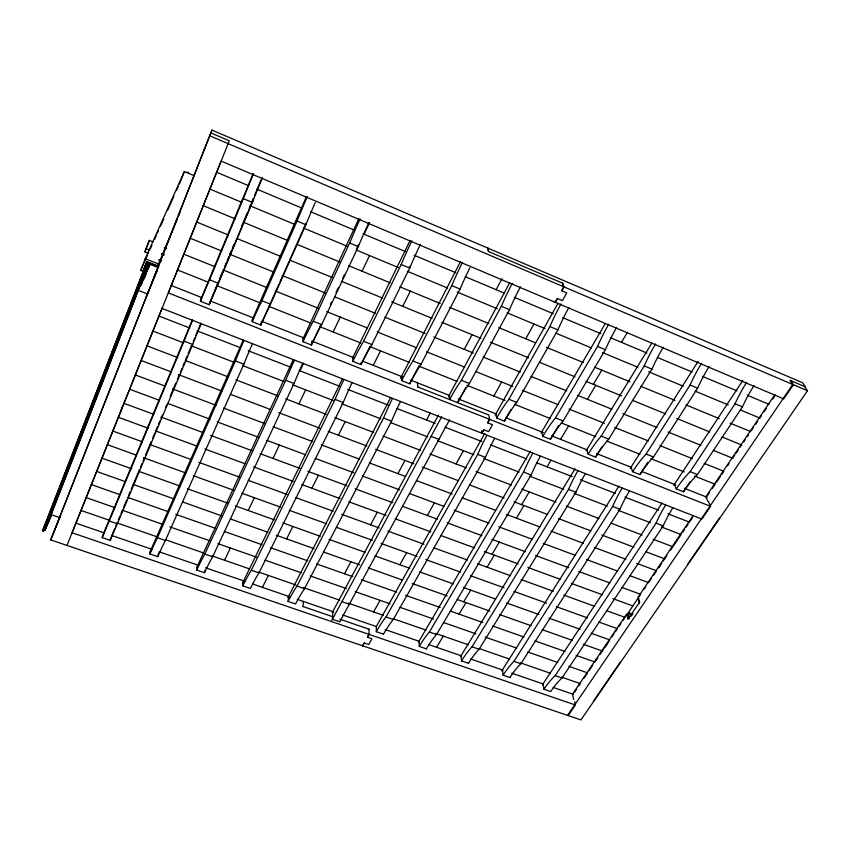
<?xml version="1.0" encoding="UTF-8"?>
<svg xmlns="http://www.w3.org/2000/svg" width="850" height="850" viewBox="0 0 850 850"><rect width="100%" height="100%" fill="white"/><g stroke="black" fill="none" stroke-linecap="round" stroke-linejoin="round"><path stroke-width="1.27" d="M369.038 629.181L369.049 634.387L367.444 637.256M361.059 362.567L361.006 364.597L352.803 361.356L352.952 357.319M358.381 244.874L358.317 246.617L321.704 324.572A89.919 12.612 -68.7 0 0 311.376 345.015L303.004 341.721L303.482 337.769M332.849 611.586L332.424 619.236L339.777 621.754M303.036 606.528L303.408 601.449M400.488 401.625A84.299 19.327 -69.1 0 0 391.521 421.132L304.534 588.71A81.887 16.065 -71.3 0 0 295.534 603.957L288.065 601.396L288.586 596.349M311.483 344.027L311.695 342.051M352.07 382.734A85.159 15.714 -68.9 0 0 343.23 402.507L258.974 572.911A82.652 13.037 -70.7 0 0 250.41 588.476L242.813 585.862L243.599 580.869M261.524 321.194L260.759 325.061L252.227 321.693L253.056 317.847M197.827 565.112L196.754 570.063L204.489 572.719L204.999 570.233M151.258 549.079L149.887 553.977L157.76 556.676L158.748 552.999M218.482 281.371L209.153 304.704L200.451 301.272L201.631 297.521M148.633 253.311L144.936 251.834L145.998 248.614L149.345 240.401L153.042 241.889M149.345 240.401L144.936 251.834M103.849 532.769L102.181 537.604L110.192 540.356L111.807 535.511L152.203 549.408M112.444 432.002L114.134 427.603M120.828 411.113L122.474 406.81M177.374 218.843L157.696 265.976L146.657 261.577L142.864 271.363L140.664 270.491L145.201 258.729L184.344 171.562L194.055 175.621M51.425 515.111L45.018 530.326L44.009 529.986L43.509 531.176L42.5 530.836L147.029 261.577M45.773 523.133L144.213 269.312M144.893 267.633L147.284 261.449M49.215 514.994L62.624 480.452M62.857 479.899L94.913 397.269M95.179 396.546L127.256 313.873M127.447 313.416L133.195 298.616M133.471 297.829L138.263 285.494M139.219 283.029L142.566 274.391M145.159 267.793L147.549 261.619M68.903 465.024L70.338 461.316M70.561 460.785L72.006 457.077M72.25 456.376L73.695 452.668M76.574 445.262L78.009 441.554M98.632 388.418L100.066 384.71M104.593 373.108L106.037 369.399M120.689 331.585L122.124 327.877M125.003 320.461L126.448 316.763M130.953 305.192L132.387 301.484M43.509 531.176L147.507 263.404L158.461 267.665M50.384 514.303L51.34 511.753M62.379 483.406L63.346 480.941M68.149 468.456L69.116 465.981M84.458 426.572L85.414 424.108M90.249 411.559L91.205 409.084M102.213 380.864L103.222 378.154M106.526 369.739L107.546 367.019M124.291 324.02L125.322 321.257M140.601 282.019L141.557 279.544M146.455 266.826L147.422 264.35M74.386 453.124L75.438 450.521M78.699 442.032L79.656 439.567M96.592 396.089L97.548 393.614M112.699 354.503L113.656 352.038M118.703 339.182L119.659 336.706M146.71 266.985L147.666 264.52M59.638 517.554L51.021 514.579L138.189 290.349L149.781 263.712L143.565 279.756M180.848 180.54L184.344 171.562M45.018 530.326L148.994 262.767L158.844 266.688M48.503 522.049L51.383 514.643M140.718 284.909L148.888 263.914M140.909 285.164L149.09 264.137M141.1 285.388L142.545 281.69M143.501 279.225L149.26 264.435M144.532 277.971L145.977 274.263M146.944 271.788L149.823 264.371M148.877 267.463L149.844 264.998M157.696 265.976L158.461 264.01L145.201 258.729M804.706 386.591L807.5 390.756L580.922 719.918L50.692 539.909L211.947 130.082L802.57 382.744L805.332 386.856L790.054 380.332L792.763 384.466L567.577 715.392M52.7 535.022L211.947 130.082M162.18 307.859L72.069 532.78L575.365 704.979L568.151 715.583M221 161.298L168.353 292.91L710.579 506.324L701.898 519.063L162.116 308.444M66.991 545.445L229.309 140.803L210.758 132.876M50.692 539.909L60.148 516.789M152.076 282.189L157.664 268.759M145.966 297.744L157.548 269.864M103.796 532.886L192.355 319.844M200.441 300.39L253.162 173.559M102.181 537.604A85.244 2.646 -68.8 0 1 109.257 520.997L184.067 341.126A88.017 3.209 -68.5 0 1 192.472 320.471M200.451 301.272A91.991 3.389 -68.4 0 1 209.567 279.809L243.334 198.634A97.431 3.783 -68.2 0 1 253.428 173.878M178.394 216.41L179.934 212.744M111.754 535.628L114.835 528.296M115.855 525.852L117.396 522.197M118.416 519.754L119.956 516.088M120.976 513.644L122.517 509.989M123.547 507.546L126.618 500.214M128.669 495.337L130.209 491.672M131.229 489.228L132.77 485.562M133.79 483.129L139.432 469.699M140.452 467.256L141.992 463.59M143.023 461.146L144.553 457.491M145.584 455.047L151.215 441.618M152.756 437.952L154.806 433.064M155.826 430.631L157.367 426.966M158.398 424.522L159.928 420.856M160.958 418.423L162.488 414.757M165.569 407.426L166.589 404.993M170.181 396.44L175.822 383.01M177.352 379.355L179.403 374.467M180.434 372.024L181.964 368.358M182.994 365.925L184.535 362.259M185.555 359.816L187.096 356.15M188.116 353.717L191.197 346.386M193.248 341.498L194.778 337.843M195.808 335.399L197.338 331.734M198.369 329.29L200.929 323.191M219.512 278.928L222.583 271.596M224.644 266.709L226.185 263.033M227.205 260.589L228.746 256.923M229.776 254.479L231.317 250.814M232.337 248.37L233.877 244.704M241.581 226.366L247.222 212.914M249.273 208.027L250.814 204.361M251.844 201.917L253.374 198.241M254.405 195.798L261.077 179.913M110.192 540.356A85.096 3.219 -68.9 0 1 117.353 523.812L192.684 344.452A87.858 3.91 -68.5 0 1 201.121 323.839M243.334 198.634L252.354 202.406L252.79 200.781L209.153 304.704A91.832 4.133 -68.4 0 1 218.365 283.326L252.354 202.406A97.251 4.601 -68.1 0 1 262.48 177.714M51.021 514.579L52.551 510.956M42.5 530.836L45.305 524.227M46.017 522.538L48.758 516.077M49.459 514.42L50.352 512.316M203.894 150.354L205.126 147.454M149.898 552.149L243.366 339.851M251.94 320.376L306.521 196.403M147.507 263.404L147.124 264.286L146.019 263.851M149.887 553.977A84.394 6.056 -69.4 0 1 157.452 537.71L235.386 360.921A87.093 7.342 -68.6 0 1 243.939 340.542M252.227 321.693A91.024 7.756 -68.5 0 1 261.928 300.709L297.043 221.042A96.348 8.638 -67.9 0 1 307.317 196.669M144.458 267.75L147.124 261.747M278.906 284.261L260.759 325.061A90.865 8.457 -68.6 0 1 270.544 304.151L305.883 224.729A96.167 9.424 -67.9 0 1 315.254 202.576M279.979 281.86L289.053 261.46M290.116 259.059L306.127 223.061L305.883 224.729L297.043 221.042M157.76 556.676A84.256 6.619 -69.5 0 1 165.41 540.472L243.844 364.183A86.944 8.011 -68.6 0 1 252.418 343.857M140.664 270.491L147.645 254.883M150.333 248.88L151.938 245.278M154.626 239.275L156.241 235.673M157.314 233.272L158.387 230.871M160.533 226.079L163.763 218.875M167.524 210.471L173.963 196.063M176.651 190.06L178.266 186.458M179.339 184.057L180.413 181.656M196.701 567.545L293.356 359.561M302.887 339.044L358.838 218.673M196.754 570.063A83.576 9.35 -70 0 1 204.797 554.126L285.717 380.332A86.19 11.305 -68.8 0 1 294.408 360.241M303.004 341.721A90.068 11.932 -68.7 0 1 313.246 321.194L349.658 242.994A95.285 13.271 -67.7 0 1 360.113 218.992M311.376 345.015L320.322 325.943M330.395 304.481L331.521 302.101M335.994 292.559L338.236 287.799M342.709 278.258L344.388 274.678M356.703 248.455L357.818 246.075M204.489 572.719A83.438 9.892 -70.1 0 1 212.606 556.835L294.015 383.531A86.041 11.943 -68.8 0 1 302.728 363.481M299.954 370.834L303.609 363.056M364.119 234.228L369.538 222.689M224.559 560.235L230.371 548.006M248.232 510.489L254.32 497.696M272.999 458.437L279.374 445.039M298.945 403.909L305.628 389.874M333.168 331.999L340.266 317.082M362.089 271.224L369.548 255.553M242.431 583.249L342.433 378.813M352.346 358.551L410.104 240.486M242.813 585.862A82.779 12.516 -70.6 0 1 251.303 570.254L335.091 399.373A85.308 15.098 -68.9 0 1 343.91 379.557M352.803 361.356A89.144 15.938 -68.8 0 1 363.577 341.286L401.211 264.509A94.244 17.712 -67.5 0 1 411.846 240.858M369.793 346.821L361.006 364.597A88.984 16.586 -68.8 0 1 371.864 344.59L409.711 268.058A94.074 18.434 -67.5 0 1 420.368 244.46M262.438 587.35L268.387 575.439M286.62 538.911L292.836 526.458M311.918 488.251L318.421 475.224M338.396 435.232L345.206 421.579M373.277 365.351L380.513 350.869M402.741 306.351L410.337 291.136M287.991 597.497L390.586 397.704M400.562 378.271L460.392 261.757M288.065 601.396A82.014 15.576 -71.2 0 1 297.001 586.096L383.531 418.051A84.448 18.742 -69.1 0 1 392.477 398.501M469.859 267.867A93.064 22.642 -67.2 0 0 460.073 289.064L421.058 364.225A88.081 20.4 -68.9 0 0 409.7 383.796L401.646 380.619A88.23 19.784 -68.9 0 1 412.919 360.984L451.743 285.6A93.224 21.951 -67.3 0 1 462.538 262.299M409.7 383.796L418.253 367.306M344.462 573.771L350.88 561.733M370.589 524.811L377.304 512.231M397.917 473.62L404.951 460.445M426.541 420.017L430.217 413.111M464.249 349.361L472.069 334.709M496.113 289.68L501.978 278.694M332.212 612.659L438.43 415.151M448.513 396.514L509.703 282.742M331.819 620.351L441.66 416.755M449.151 395.335L449.629 399.543A87.338 23.471 -69 0 1 461.391 380.322L501.341 306.287A92.236 26.021 -67 0 1 512.274 283.326M465.694 387.621L457.523 402.656A87.189 24.066 -69 0 1 469.37 383.509L509.501 309.687A92.076 26.679 -67 0 1 520.466 286.79M339.809 621.711L449.544 419.836M373.607 611.936L380.067 600.344M399.872 564.772L406.629 552.659M427.327 515.483L434.382 502.817M456.036 463.93L463.431 450.67M493.85 396.047L501.681 381.979M525.746 338.767L533.959 324.009M362.589 645.798L364.193 642.951L368.73 644.502L371.939 638.796L367.391 637.245L368.996 634.376M481.451 430.982L481.844 433.203L483.724 429.739L488.601 431.641L492.501 424.734L487.613 422.811L489.558 419.337M555.178 302.292L557.334 298.446L562.413 300.592L566.759 292.878L561.669 290.711L563.847 286.832L562.562 283.156L488.516 251.526L487.741 248.062M362.642 645.819L364.236 642.972M481.844 433.203L483.777 429.76M487.666 422.832L489.611 419.358L488.824 415.002L417.722 386.962M555.231 302.313L557.388 298.467M561.722 290.732L563.901 286.854L562.626 283.178M376.327 626.418L484.819 433.362M495.242 414.938L557.982 303.301M383.531 634.164L376.274 631.667A80.537 21.335 -72.4 0 1 386.027 616.962L477.732 454.378A82.769 25.585 -69.4 0 1 486.901 435.349M569.011 307.317A91.109 30.526 -66.8 0 0 557.908 329.885L516.704 402.401A86.317 27.572 -69.2 0 0 504.401 421.154L496.655 418.094A86.466 26.998 -69.1 0 1 508.874 399.277L549.897 326.549A91.269 29.899 -66.8 0 1 560.989 303.918M504.401 421.154L510.935 409.647M383.488 634.143A80.421 21.802 -72.5 0 1 393.306 619.491L485.424 457.342A82.641 26.127 -69.4 0 1 494.615 438.356M418.413 642.249L530.368 451.233M541.099 433.022L605.327 323.467M426.402 648.869L419.252 646.414A79.826 24.055 -73 0 1 429.399 632.007L523.536 472.047A81.961 28.804 -69.5 0 1 532.812 453.252M616.622 327.441A90.164 34.223 -66.5 0 0 605.381 349.701L563.157 420.941A85.468 30.94 -69.3 0 0 550.418 439.291L542.81 436.294A85.606 30.388 -69.3 0 1 555.475 417.881L597.529 346.418A90.312 33.617 -66.6 0 1 608.749 324.116M550.418 439.291L558.45 425.723M426.349 648.847A79.719 24.501 -73.1 0 1 436.56 634.482L531.091 474.959A81.823 29.325 -69.6 0 1 540.388 456.206M436.603 647.296L443.275 636.097M463.717 601.8L470.688 590.123M492.033 554.306L499.311 542.098M521.634 504.656L529.242 491.895M560.554 439.365L568.618 425.85M593.364 384.338L601.811 370.164M459.074 614.146L465.97 602.597M487.114 567.205L494.317 555.135M516.418 518.149L523.951 505.538M547.071 466.841L551.013 460.243M587.414 399.309L595.776 385.316M621.456 342.337L627.523 332.18M460.434 656.678L575.078 468.786M586.128 450.787L651.759 343.241M468.541 663.329L461.518 660.918A79.146 26.669 -73.7 0 1 472.047 646.786L568.512 489.388A81.164 31.886 -69.7 0 1 577.883 470.836M663.308 347.183A89.239 37.751 -66.2 0 0 651.939 369.123L608.749 439.142A84.639 34.17 -69.4 0 0 595.584 457.109L588.115 454.166A84.766 33.639 -69.4 0 1 601.205 436.135L644.236 365.914A89.388 37.166 -66.3 0 1 655.594 343.921M595.584 457.109L601.821 446.983M468.499 663.319A79.029 27.104 -73.8 0 1 479.081 649.23L575.918 492.246A81.037 32.385 -69.8 0 1 585.321 473.737M501.766 670.873L618.991 486.03M630.328 468.244L698.084 361.409M510 677.556L503.083 675.187A78.487 29.187 -74.3 0 1 513.974 661.321L612.669 506.419A80.389 34.85 -69.9 0 1 622.147 488.112M709.112 366.552A88.336 41.129 -65.9 0 0 697.616 388.184L653.501 457.002A83.81 37.262 -69.6 0 0 639.923 474.598L632.591 471.707A83.948 36.763 -69.6 0 1 646.096 454.049L690.072 385.039A88.485 40.577 -66 0 1 701.537 363.343M639.923 474.598L647.711 462.432M509.947 677.546A78.37 29.601 -74.4 0 1 520.891 663.722L619.947 509.224A80.261 35.328 -70 0 1 629.446 490.96M542.428 684.824L662.118 502.956M673.753 485.361L742.794 380.46M672.775 507.864A79.496 38.154 -70.2 0 0 663.191 525.895L562.009 677.981A77.733 32.002 -75.2 0 0 550.715 691.528L543.968 689.212A77.839 31.609 -75 0 1 555.199 675.622L656.041 523.143A79.624 37.697 -70.1 0 1 665.614 505.07M754.056 385.549A87.454 44.359 -65.6 0 0 742.443 406.884L697.436 474.544A83.013 40.237 -69.8 0 0 683.474 491.767L676.271 488.931A83.141 39.748 -69.7 0 1 690.168 471.644L735.037 403.793A87.603 43.828 -65.7 0 1 746.619 382.404M683.474 491.767L690.051 481.854M629.266 618.747L628.161 614.954L626.461 614.327L572.56 694.089L573.665 699.412M692.888 516.003L638.127 597.051L639.678 602.044L627.916 619.384L626.461 614.327M774.892 394.644L705.872 496.793L707.912 501.404M601.811 651.769L603.171 649.751M605.211 646.733L607.251 643.716M658.559 567.821L660.025 565.643M662.979 561.276L665.189 558.014M574.568 692.155L576.725 688.968M578.882 685.769L580.327 683.644L561.638 677.153M583.961 678.268L587.594 672.881L568.873 666.347M589.061 670.714L592.737 665.274M597.911 657.624L594.936 662.023L576.173 655.403M600.132 654.33L601.619 652.131M604.414 648.008L609.864 639.944L591.228 633.271M611.936 636.884L613.997 633.824M615.379 631.784L617.451 628.724L598.751 621.977M618.843 626.662L620.925 623.571M623.018 620.479L624.41 618.418M626.514 615.304L640.677 594.352L622.083 587.477M644.279 589.039L645.713 586.904M651.504 578.351L648.593 582.654L629.999 575.726M653.682 575.121L656.593 570.817L636.714 563.348M658.793 567.556L661.736 563.21M666.91 555.56L664.679 558.854L646.149 551.841M670.618 550.067L672.849 546.763L653.044 539.197M673.54 545.742L681.116 534.533L661.332 526.915M682.508 532.472L684.601 529.391M685.992 527.329L688.086 524.237M690.179 521.135L692.293 518.011M707.2 495.964L709.357 492.766M712.236 488.506L715.116 484.245L694.503 476.021M716.571 482.088L720.216 476.701M721.671 474.544L723.86 471.314L704.214 463.409M727.547 465.864L729.013 463.686M734.772 455.175L732.7 458.235L713.192 450.319M736.143 453.146L738.204 450.086M740.276 447.036L741.646 444.996L722.043 436.974M743.739 441.915L745.131 439.854M747.214 436.762L748.606 434.701M751.4 430.578L753.514 427.454M755.618 424.331L757.732 421.196M761.271 415.969L759.847 418.072L740.308 409.934M764.118 411.751L766.254 408.595M772.714 399.043L774.871 395.845M628.161 614.954L629.616 612.808L631.805 615.209M632.921 613.349L630.721 616.59L629.616 612.808M593.406 701.261L620.277 662.15M687.905 563.89L719.419 518.096M186.501 172.444L188.7 172.306M302.983 606.518L332.594 616.675M339.883 619.183L369.081 629.202M75.608 523.048L104.614 533.024M159.077 551.778L198.549 565.367M205.509 567.758L244.896 581.315M252.397 583.897L289.999 596.838M297.234 599.324L333.859 611.936M342.624 614.954L376.454 626.599M385.231 629.616L419.061 641.261L419.305 646.436M428.602 644.544L461.646 655.913M470.422 658.931L502.987 670.14M511.743 673.157L543.065 683.942L544.011 689.233M553.084 687.384L573.123 694.28M80.899 510.404L109.65 520.381M117.119 522.973L157.144 536.849M165.846 539.878L203.384 552.893M212.064 555.9L249.634 568.937M258.379 571.965L295.949 585.002M303.365 587.573L339.788 600.206M348.33 603.171L383.308 615.304M393.306 618.768L425.946 630.094M435.922 633.548L468.318 644.789M479.4 648.635L509.447 659.058M520.519 662.894L550.481 673.296M109.257 520.997L117.353 523.812M157.452 537.71L165.41 540.472M204.797 554.126L212.606 556.835M251.303 570.254L258.974 572.911M297.001 586.096L304.534 588.71M341.902 601.662L349.308 604.233M386.027 616.962L393.306 619.491M429.399 632.007L436.56 634.482M472.047 646.786L479.081 649.23M513.974 661.321L520.891 663.722M555.199 675.622L562.009 677.981M86.052 497.558L114.803 507.609M122.304 510.234L163.189 524.524M169.798 526.83L209.801 540.812M217.929 543.66L256.572 557.164M264.913 560.086L301.484 572.868M310.207 575.918L346.386 588.561M355.119 591.621L390.076 603.84M399.893 607.272L433.511 619.023M443.477 622.508L475.851 633.824M485.169 637.075L516.832 648.146M527.691 651.95L557.802 662.469M91.269 484.564L119.924 494.658M127.33 497.261L168.512 511.774M175.822 514.346L215.783 528.424M224.326 531.441L261.981 544.701M270.459 547.687L307.859 560.872M316.582 563.943L352.739 576.683M361.484 579.764L396.78 592.206M405.503 595.276L440.257 607.516M450.266 611.044L482.779 622.497M492.692 625.993L523.908 636.99M535.043 640.911L565.027 651.482M96.549 471.41L125.311 481.621M132.812 484.288L174.165 498.971M182.835 502.053L221.637 515.833M230.35 518.925L267.867 532.249M276.356 535.266L314.064 548.654M323.553 552.022L359.646 564.836M368.401 567.949L402.613 580.104M412.176 583.493L447.206 595.935M457.215 599.494L489.728 611.033M499.726 614.593L531.165 625.749M542.236 629.68L572.39 640.39M583.185 644.226L602.363 651.036M101.883 458.108L131.835 468.828M139.092 471.421L180.019 486.072M187.457 488.739L227.938 503.232M235.429 505.909L274.337 519.839M282.859 522.888L320.322 536.297M328.908 539.367L365.075 552.319M374.924 555.836L409.828 568.342M419.698 571.869L453.379 583.929M463.218 587.446L495.688 599.069M506.717 603.022L539.028 614.582M548.972 618.141L580.136 629.298M107.291 444.646L136 455.016M143.491 457.714L185.948 473.036M193.258 475.671L233.389 490.152M241.857 493.202L280.553 507.163M289.234 510.297L326.729 523.823M336.398 527.319L372.385 540.303M381.076 543.437L417.095 556.431M425.797 559.576L460.572 572.124M470.507 575.705L504.05 587.807M514.006 591.398L546.582 603.16M556.378 606.688L587.531 617.929M112.752 431.035L142.566 441.873M149.664 444.454L191.016 459.499M198.932 462.379L239.817 477.254M248.179 480.293L287.109 494.456M295.545 497.516L333.211 511.222M341.668 514.293L379.27 527.967M387.791 531.069L423.959 544.223M433.808 547.814L467.617 560.107M477.594 563.741L510.616 575.747M521.199 579.594L553.361 591.292M563.805 595.096L594.724 606.337M606.549 610.64L625.111 617.387M118.277 417.254L148.07 428.177M155.38 430.854L196.477 445.931M204.871 449.002L244.885 463.675M253.576 466.862L293.293 481.429M301.739 484.521L340.138 498.61M348.819 501.787L386.017 515.429M395.144 518.776L430.833 531.856M440.789 535.511L474.64 547.921M484.362 551.491L518.202 563.901M527.85 567.439L560.575 579.434M571.317 583.366L602.352 594.756M612.914 598.623L632.857 605.933M123.877 403.314L153.701 414.332M161.054 417.053L203.182 432.629M210.619 435.381L251.876 450.627M260.185 453.698L299.837 468.361M307.849 471.314L346.917 485.764M355.141 488.803L392.764 502.711M402.433 506.281L437.368 519.201M447.217 522.835L482.014 535.702M491.874 539.346L525.353 551.724M535.468 555.464L568.756 567.768M578.68 571.434L609.801 582.941M129.54 389.204L159.258 400.276M167.864 403.484L210.024 419.199M217.303 421.908L258.326 437.197M266.783 440.353L305.416 454.75M315.191 458.394L353.781 472.77M362.355 475.968L399.659 489.876M409.509 493.542L444.284 506.504M454.187 510.191L488.856 523.122M498.78 526.819L532.249 539.293M543.278 543.405L575.577 555.443M586.606 559.544L617.653 571.126M135.267 374.924L165.081 386.123M172.529 388.918L216.006 405.259M223.454 408.053L264.977 423.661M273.105 426.711L312.662 441.575M321.311 444.826L359.624 459.234M369.336 462.878L405.365 476.414M416.436 480.579L452.253 494.031M462.113 497.739L495.433 510.266M506.526 514.431L540.037 527.021M550.981 531.133L583.536 543.362M594.469 547.474L625.791 559.247M141.068 360.464L170.871 371.758M178.319 374.574L221.776 391.043M230.424 394.326L270.162 409.381M278.821 412.664L319.781 428.177M328.302 431.407L366.871 446.016M375.541 449.299L413.918 463.845M422.301 467.022L458.49 480.739M469.413 484.872L504.124 498.026M514.038 501.776L547.528 514.473M558.514 518.628L590.686 530.825M601.704 535.001L633.845 547.177M146.944 345.833L177.841 357.638M185.258 360.474L228.724 377.081M235.917 379.833L277.939 395.888M285.728 398.862L326.166 414.311M334.815 417.616L373.618 432.438M383.063 436.05L420.548 450.373M430.068 454.006L466.246 467.829M476.127 471.601L511.477 485.106M521.826 489.069L555.826 502.053M566.376 506.09L598.942 518.532M610.948 523.111L642.058 535.001M184.067 341.126L192.684 344.452M235.386 360.921L243.844 364.183M285.717 380.332L294.015 383.531M335.091 399.373L343.23 402.507M383.531 418.051L391.521 421.132M431.078 436.39L438.908 439.408M477.732 454.378L485.424 457.342M523.536 472.047L531.091 474.959M568.512 489.388L575.918 492.246M612.669 506.419L619.947 509.224M656.041 523.143L663.191 525.895M152.883 331.022L183.685 342.89M191.069 345.737L234.504 362.472M242.813 365.67L283.974 381.533M292.602 384.848L333.253 400.509M341.87 403.835L380.832 418.848M390.692 422.641L427.678 436.889M437.538 440.693L473.886 454.697M483.788 458.511L519.095 472.111M529.603 476.159L563.624 489.271M574.122 493.319L607.336 506.111M618.056 510.244L650.378 522.697M158.907 316.03L189.688 327.994M197.072 330.862L240.167 347.608M248.221 350.731L290.647 367.211M299.296 370.579L340.127 386.442M347.554 389.332L388.439 405.216M397.046 408.553L435.147 423.364M444.986 427.178L481.886 441.522M490.493 444.858L526.607 458.894M536.456 462.719L572.188 476.606M580.433 479.804L615.4 493.393M624.909 497.091L658.612 510.181M667.962 513.814L689.477 522.176M138.189 290.349L147.518 294.004M170.839 285.356L201.971 297.659M210.269 300.932L253.736 318.112M262.363 321.523L304.268 338.077M311.791 341.052L353.568 357.563M362.196 360.974L402.847 377.039M410.614 380.109L449.671 395.547M458.214 398.916L496.485 414.046M506.047 417.817L543.309 432.544M551.724 435.869L587.531 450.022M596.657 453.624L631.678 467.468M641.484 471.346L675.824 484.914M684.399 488.304L707.179 497.303M159.046 259.611L161.511 260.589M209.567 279.809L218.365 283.326M261.928 300.709L270.544 304.151M313.246 321.194L321.704 324.572M363.577 341.286L371.864 344.59M412.919 360.984L421.058 364.225M461.391 380.322L469.37 383.509M508.874 399.277L516.704 402.401M555.475 417.881L563.157 420.941M601.205 436.135L608.749 439.142M646.096 454.049L653.501 457.002M690.168 471.644L697.436 474.544M158.865 260.036L161.33 261.024M177.406 269.918L208.186 282.179M216.654 285.558L260.812 303.152M268.504 306.223L311.089 323.202M319.674 326.623L360.814 343.017M369.962 346.662L409.211 362.312M418.625 366.063L457.045 381.374M466.862 385.284L504.889 400.446M514.516 404.281L550.29 418.54M561.234 422.907L595.701 436.645M606.741 441.044L640.018 454.304M650.845 458.628L684.346 471.973M164.199 247.828L166.653 248.816M161.649 253.651L164.114 254.628M161.479 254.076L163.933 255.053M145.998 248.614L149.6 250.059M183.738 254.15L214.306 266.443M222.838 269.875L266.889 287.587M275.368 290.998L318.251 308.242M326.729 311.642L367.37 327.983M377.124 331.904L416.659 347.799M426.519 351.762L464.716 367.126M475.469 371.439L512.678 386.41M522.452 390.341L557.972 404.611M569.054 409.073L604.35 423.268M614.593 427.38L648.359 440.959M660.025 445.644L692.208 458.586M190.145 238.191L221.808 251.037M229.436 254.129L274.189 272.276M282.232 275.538L325.21 292.974M334.719 296.82L375.434 313.331M384.816 317.146L425.149 333.498M433.702 336.972L473.408 353.069M483.214 357.043L520.349 372.109M531.027 376.433L566.684 390.904M577.607 395.335L611.936 409.254M622.933 413.716L657.082 427.561M668.026 432.002L701.006 445.379M196.626 222.02L228.533 235.067M237.033 238.553L281.286 256.658M289.627 260.068L332.201 277.483M341.402 281.254L382.447 298.042M391.701 301.835L432.066 318.346M441.851 322.341L480.951 338.342M490.439 342.231L528.604 357.839M539.431 362.27L575.036 376.837M585.979 381.31L621.531 395.856M632.57 400.371L665.678 413.918M676.696 418.423L709.824 431.981M203.203 205.647L235.067 218.801M243.536 222.296L287.778 240.55M297.319 244.492L340.096 262.14M348.649 265.678L390.182 282.816M399.957 286.854L440.257 303.482M449.618 307.349L488.888 323.563M498.706 327.611L535.532 342.805M546.454 347.321L583.398 362.567M594.447 367.126L629.882 381.746M640.857 386.283L675.028 400.392M686.014 404.919L719.206 418.625M730.107 423.119L750.699 431.619M349.658 242.994L358.317 246.617A95.104 14.025 -67.7 0 1 368.815 222.668M401.211 264.509L409.711 268.058L409.583 266.262M451.743 285.6L460.073 289.064M501.341 306.287L509.501 309.687M549.897 326.549L557.908 329.885M597.529 346.418L605.381 349.701M644.236 365.914L651.939 369.123M690.072 385.039L697.616 388.184M735.037 403.793L742.443 406.884M209.865 189.051L241.697 202.311M250.091 205.806L294.355 224.241M303.726 228.14L347.013 246.16M356.139 249.964L398.331 267.538M407.309 271.277L447.493 288.012M457.236 292.06L497.431 308.805M507.089 312.821L544.977 328.599M555.911 333.158L591.462 347.958M602.469 352.548L637.946 367.317M648.688 371.79L683.219 386.166M695.109 391.117L728.237 404.908M216.601 172.242L248.327 185.576M256.87 189.157L302.419 208.303M310.547 211.714L354.461 230.169M362.993 233.75L405.62 251.664M414.141 255.244L455.781 272.733M465.301 276.728L504.624 293.261M514.367 297.351L553.308 313.714M562.626 317.624L600.769 333.646M610.502 337.737L646.988 353.069M657.443 357.457L691.985 371.981M702.355 376.327L736.992 390.883M747.256 395.197L769.112 404.377M221.234 161.16L783.711 398.873L793.347 384.721L790.638 380.577M209.557 135.713L807.5 390.756M708.518 501.649L710.058 505.155M674.411 484.362L676.271 488.931M630.997 467.203L632.591 471.707M638.371 599.856L639.529 603.606M586.776 449.724L588.115 454.166M541.747 431.928L542.81 436.294M487.794 248.083L488.569 251.547M574.685 701.76L575.142 703.906M495.879 413.801L496.655 418.094M502.414 669.949L503.136 675.208M461.082 655.722L461.571 660.939M417.446 382.808L417.786 386.984M401.476 376.497L401.646 380.619M376.316 626.546L376.316 631.688"/></g></svg>
